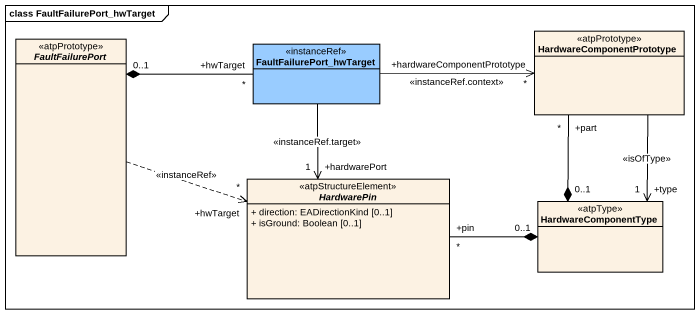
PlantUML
@startuml
mainframe class FaultFailurePort_hwTarget
hide circle
hide empty members
skinparam classAttributeIconSize 0
abstract class FaultFailurePort <<atpPrototype>>
class HardwareComponentPrototype <<atpPrototype>>
class FaultFailurePort_hwTarget <<instanceRef>> #99CCFF
abstract class HardwarePin <<atpStructureElement>> {
  + direction: EADirectionKind [0..1]
  + isGround: Boolean [0..1]
}
class HardwareComponentType <<atpType>>
FaultFailurePort .right.> "+hwTarget\n*" HardwarePin : <<instanceRef>>
HardwareComponentPrototype --> "+type\n1" HardwareComponentType : <<isOfType>>
FaultFailurePort_hwTarget "+hwTarget\n*" -left-* "0..1" FaultFailurePort
FaultFailurePort_hwTarget -right-> "+hardwareComponentPrototype\n*" HardwareComponentPrototype : <<instanceRef.context>>
FaultFailurePort_hwTarget --> "+hardwarePort\n1" HardwarePin : <<instanceRef.target>>
HardwareComponentType "0..1" *-up- "+part\n*" HardwareComponentPrototype
HardwareComponentType "0..1" *-left- "+pin\n*" HardwarePin
@enduml
